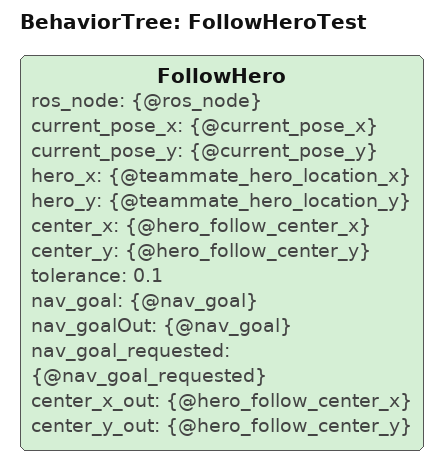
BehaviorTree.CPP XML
<?xml version="1.0" encoding="UTF-8"?>
<root BTCPP_format="4">
  <BehaviorTree ID="FollowHeroTest">
    <FollowHero ros_node="{@ros_node}"
                current_pose_x="{@current_pose_x}"
                current_pose_y="{@current_pose_y}"
                hero_x="{@teammate_hero_location_x}"
                hero_y="{@teammate_hero_location_y}"
                center_x="{@hero_follow_center_x}"
                center_y="{@hero_follow_center_y}"
                tolerance="0.1"
                nav_goal="{@nav_goal}"
                   nav_goalOut="{@nav_goal}"
                nav_goal_requested="{@nav_goal_requested}"
                center_x_out="{@hero_follow_center_x}"
                center_y_out="{@hero_follow_center_y}"/>
  </BehaviorTree>

</root>
